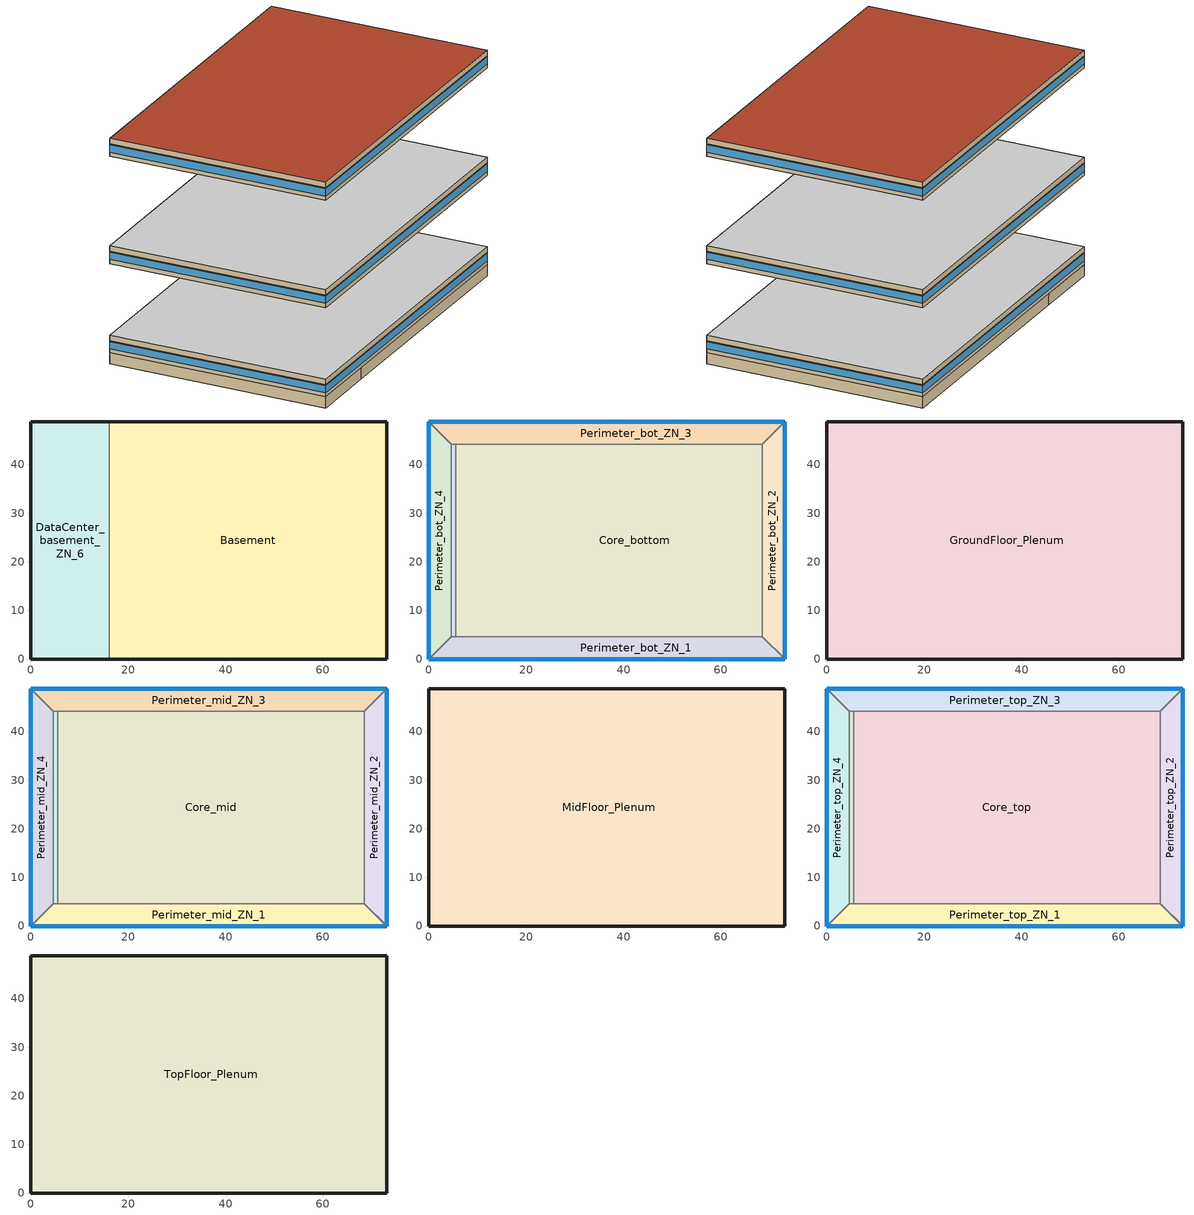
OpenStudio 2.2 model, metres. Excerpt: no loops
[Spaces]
Basement
 floor ground (Basement Floor construction): 73.11,48.74 73.11,0 16.08,0 16.08,48.74 z-2.44
 wall ground (Basement Wall construction): 16.08,0 73.11,0 73.11,48.74 16.08,48.74 z-2.44:0
 wall to DataCenter_basement_ZN_6: 16.08,48.74 16.08,0 z-2.44:0
DataCenter_basement_ZN_6
 floor ground (Basement Floor construction): 16.08,48.74 16.08,0 0,0 0,48.74 z-2.44
 wall ground (Basement Wall construction): 16.08,48.74 0,48.74 0,0 16.08,0 z-2.44:0
Core_bottom
 floor to DataCenter_basement_ZN_6: 16.08,44.16 16.08,4.57 5.49,4.57 5.49,44.16 z0
 floor to Basement: 68.53,44.16 68.53,4.57 16.08,4.57 16.08,44.16 z0
 wall to Perimeter_bot_ZN_1: 5.49,4.57 68.53,4.57 z0:2.74
 wall to DataCenter_bot_ZN_6: 5.49,44.16 5.49,4.57 z0:2.74
 wall to Perimeter_bot_ZN_2: 68.53,4.57 68.53,44.16 z0:2.74
 wall to Perimeter_bot_ZN_3: 68.53,44.16 5.49,44.16 z0:2.74
Perimeter_bot_ZN_3
 floor to Basement: 73.11,48.74 68.53,44.16 16.08,44.16 16.08,48.74 z0
 floor to DataCenter_basement_ZN_6: 16.08,48.74 16.08,44.16 4.57,44.16 0,48.74 z0
 wall outside: 73.11,48.74 0,48.74 z0:2.74
 wall to Perimeter_bot_ZN_4: 0,48.74 4.57,44.16 z0:2.74
 wall to Perimeter_bot_ZN_2: 68.53,44.16 73.11,48.74 z0:2.74
 wall to DataCenter_bot_ZN_6: 4.57,44.16 5.49,44.16 z0:2.74
 window: 73.11,48.74 0,48.74 z0.91:2.5
Perimeter_bot_ZN_1
 floor to DataCenter_basement_ZN_6: 16.08,4.57 16.08,0 0,0 4.57,4.57 z0
 floor to Basement: 68.53,4.57 73.11,0 16.08,0 16.08,4.57 z0
 wall outside: 0,0 73.11,0 z0:2.74
 wall to Perimeter_bot_ZN_4: 4.57,4.57 0,0 z0:2.74
 wall to DataCenter_bot_ZN_6: 5.49,4.57 4.57,4.57 z0:2.74
 wall to Perimeter_bot_ZN_2: 73.11,0 68.53,4.57 z0:2.74
 window: 0,0 73.11,0 z0.91:2.5
Perimeter_bot_ZN_2
 floor to Basement: 73.11,48.74 73.11,0 68.53,4.57 68.53,44.16 z0
 wall outside: 73.11,0 73.11,48.74 z0:2.74
 window: 73.11,0 73.11,48.74 z0.91:2.5
Perimeter_bot_ZN_4
 floor to DataCenter_basement_ZN_6: 0,48.74 4.57,44.16 4.57,4.57 0,0 z0
 wall outside: 0,48.74 0,0 z0:2.74
 wall to DataCenter_bot_ZN_6: 4.57,4.57 4.57,44.16 z0:2.74
 window: 0,48.74 0,0 z0.91:2.5
DataCenter_bot_ZN_6
 floor to DataCenter_basement_ZN_6: 5.49,44.16 5.49,4.57 4.57,4.57 4.57,44.16 z0
GroundFloor_Plenum
 floor to Perimeter_bot_ZN_4: 0,48.74 4.57,44.16 4.57,4.57 0,0 z2.74
 floor to Perimeter_bot_ZN_2: 73.11,48.74 73.11,0 68.53,4.57 68.53,44.16 z2.74
 floor to Perimeter_bot_ZN_1: 68.53,4.57 73.11,0 0,0 4.57,4.57 z2.74
 floor to Perimeter_bot_ZN_3: 73.11,48.74 68.53,44.16 4.57,44.16 0,48.74 z2.74
 floor to Core_bottom: 68.53,44.16 68.53,4.57 5.49,4.57 5.49,44.16 z2.74
 floor to DataCenter_bot_ZN_6: 5.49,44.16 5.49,4.57 4.57,4.57 4.57,44.16 z2.74
 wall outside: 73.11,0 73.11,48.74 0,48.74 0,0 73.11,0 z2.74:3.96
 ceiling adiabatic (Floor Adiabatic construction): 73.11,0 73.11,48.74 0,48.74 0,0 z3.96
Perimeter_mid_ZN_2
 floor adiabatic (Floor Adiabatic construction): 73.11,48.74 73.11,0 68.53,4.57 68.53,44.16 z19.82
 wall outside: 73.11,0 73.11,48.74 z19.82:22.56
 wall to Perimeter_mid_ZN_3: 73.11,48.74 68.53,44.16 z19.82:22.56
 wall to Perimeter_mid_ZN_1: 68.53,4.57 73.11,0 z19.82:22.56
 wall to Core_mid: 68.53,44.16 68.53,4.57 z19.82:22.56
 window: 73.11,0 73.11,48.74 z20.73:22.32
Perimeter_mid_ZN_1
 floor adiabatic (Floor Adiabatic construction): 68.53,4.57 73.11,0 0,0 4.57,4.57 z19.82
 wall outside: 0,0 73.11,0 z19.82:22.56
 wall to Perimeter_mid_ZN_4: 4.57,4.57 0,0 z19.82:22.56
 wall to DataCenter_mid_ZN_6: 5.49,4.57 4.57,4.57 z19.82:22.56
 wall to Core_mid: 68.53,4.57 5.49,4.57 z19.82:22.56
 window: 0,0 73.11,0 z20.73:22.32
DataCenter_mid_ZN_6
 floor adiabatic (Floor Adiabatic construction): 5.49,44.16 5.49,4.57 4.57,4.57 4.57,44.16 z19.82
 wall to Perimeter_mid_ZN_4: 4.57,44.16 4.57,4.57 z19.82:22.56
 wall to Core_mid: 5.49,4.57 5.49,44.16 z19.82:22.56
 wall to Perimeter_mid_ZN_3: 5.49,44.16 4.57,44.16 z19.82:22.56
Core_mid
 floor adiabatic (Floor Adiabatic construction): 68.53,44.16 68.53,4.57 5.49,4.57 5.49,44.16 z19.82
 wall to Perimeter_mid_ZN_3: 68.53,44.16 5.49,44.16 z19.82:22.56
Perimeter_mid_ZN_3
 floor adiabatic (Floor Adiabatic construction): 73.11,48.74 68.53,44.16 4.57,44.16 0,48.74 z19.82
 wall outside: 73.11,48.74 0,48.74 z19.82:22.56
 wall to Perimeter_mid_ZN_4: 0,48.74 4.57,44.16 z19.82:22.56
 window: 73.11,48.74 0,48.74 z20.73:22.32
Perimeter_mid_ZN_4
 floor adiabatic (Floor Adiabatic construction): 0,48.74 4.57,44.16 4.57,4.57 0,0 z19.82
 wall outside: 0,48.74 0,0 z19.82:22.56
 window: 0,48.74 0,0 z20.73:22.32
MidFloor_Plenum
 floor to Perimeter_mid_ZN_1: 68.53,4.57 73.11,0 0,0 4.57,4.57 z22.56
 floor to DataCenter_mid_ZN_6: 5.49,44.16 5.49,4.57 4.57,4.57 4.57,44.16 z22.56
 floor to Perimeter_mid_ZN_2: 73.11,48.74 73.11,0 68.53,4.57 68.53,44.16 z22.56
 floor to Perimeter_mid_ZN_4: 0,48.74 4.57,44.16 4.57,4.57 0,0 z22.56
 floor to Core_mid: 68.53,44.16 68.53,4.57 5.49,4.57 5.49,44.16 z22.56
 floor to Perimeter_mid_ZN_3: 73.11,48.74 68.53,44.16 4.57,44.16 0,48.74 z22.56
 wall outside: 73.11,48.74 0,48.74 0,0 73.11,0 73.11,48.74 z22.56:23.78
 ceiling adiabatic (Floor Adiabatic construction): 73.11,0 73.11,48.74 0,48.74 0,0 z23.78
DataCenter_top_ZN_6
 floor adiabatic (Floor Adiabatic construction): 5.49,44.16 5.49,4.57 4.57,4.57 4.57,44.16 z43.6
 wall to Perimeter_top_ZN_4: 4.57,44.16 4.57,4.57 z43.6:46.34
 wall to Core_top: 5.49,4.57 5.49,44.16 z43.6:46.34
 wall to Perimeter_top_ZN_3: 5.49,44.16 4.57,44.16 z43.6:46.34
 wall to Perimeter_top_ZN_1: 4.57,4.57 5.49,4.57 z43.6:46.34
Perimeter_top_ZN_3
 floor adiabatic (Floor Adiabatic construction): 73.11,48.74 68.53,44.16 4.57,44.16 0,48.74 z43.6
 wall outside: 73.11,48.74 0,48.74 z43.6:46.34
 wall to Core_top: 5.49,44.16 68.53,44.16 z43.6:46.34
 wall to Perimeter_top_ZN_2: 68.53,44.16 73.11,48.74 z43.6:46.34
 wall to Perimeter_top_ZN_4: 0,48.74 4.57,44.16 z43.6:46.34
 window: 73.11,48.74 0,48.74 z44.51:46.1
Core_top
 floor adiabatic (Floor Adiabatic construction): 68.53,44.16 68.53,4.57 5.49,4.57 5.49,44.16 z43.6
 wall to Perimeter_top_ZN_1: 5.49,4.57 68.53,4.57 z43.6:46.34
 wall to Perimeter_top_ZN_2: 68.53,4.57 68.53,44.16 z43.6:46.34
Perimeter_top_ZN_2
 floor adiabatic (Floor Adiabatic construction): 73.11,48.74 73.11,0 68.53,4.57 68.53,44.16 z43.6
 wall outside: 73.11,0 73.11,48.74 z43.6:46.34
 wall to Perimeter_top_ZN_1: 68.53,4.57 73.11,0 z43.6:46.34
 window: 73.11,0 73.11,48.74 z44.51:46.1
Perimeter_top_ZN_1
 floor adiabatic (Floor Adiabatic construction): 68.53,4.57 73.11,0 0,0 4.57,4.57 z43.6
 wall outside: 0,0 73.11,0 z43.6:46.34
 wall to Perimeter_top_ZN_4: 4.57,4.57 0,0 z43.6:46.34
 window: 0,0 73.11,0 z44.51:46.1
Perimeter_top_ZN_4
 floor adiabatic (Floor Adiabatic construction): 0,48.74 4.57,44.16 4.57,4.57 0,0 z43.6
 wall outside: 0,48.74 0,0 z43.6:46.34
 window: 0,48.74 0,0 z44.51:46.1
TopFloor_Plenum
 floor to Perimeter_top_ZN_3: 73.11,48.74 68.53,44.16 4.57,44.16 0,48.74 z46.34
 floor to Perimeter_top_ZN_2: 73.11,48.74 73.11,0 68.53,4.57 68.53,44.16 z46.34
 floor to Perimeter_top_ZN_1: 68.53,4.57 73.11,0 0,0 4.57,4.57 z46.34
 floor to Perimeter_top_ZN_4: 0,48.74 4.57,44.16 4.57,4.57 0,0 z46.34
 floor to DataCenter_top_ZN_6: 5.49,44.16 5.49,4.57 4.57,4.57 4.57,44.16 z46.34
 floor to Core_top: 68.53,44.16 68.53,4.57 5.49,4.57 5.49,44.16 z46.34
 wall outside: 0,0 73.11,0 73.11,48.74 0,48.74 0,0 z46.34:47.56
 roof outside: 73.11,0 73.11,48.74 0,48.74 0,0 z47.56
[Building]
-LargeOffice-ASHRAE 169-2006-1A created: 2017-11-09 21:39:30 +0000: North Axis {deg}=0; Default Construction Set=90.1-2013 - LrgOffice - ASHRAE 169-2006-1A; Standards Number of Stories=13; Standards Number of Above Ground Stories=1; Standards Building Type=LargeOffice
[Site]
Miami Intl Ap_FL_USA: Latitude {deg}=25.82; Longitude {deg}=-80.3; Time Zone {hr}=-5; Elevation {m}=11; Terrain=City
[Site:WaterMainsTemperature]
Calculation Method=Correlation; Annual Average Outdoor Air Temperature {C}=24.4917; Maximum Difference In Monthly Average Outdoor Air Temperatures {deltaC}=8.7
[SizingPeriod:DesignDay] Barometric Pressure {Pa}=101193; Sky Clearness=0; Rain Indicator=0; Snow Indicator=0; Day of Month=21; Daylight Saving Time Indicator=0; Humidity Indicating Type=Wetbulb; Dry-Bulb Temperature Range Modifier Type=DefaultMultipliers
Name | Maximum Dry-Bulb Temperature {C} | Daily Dry-Bulb Temperature Range {deltaC} | Humidity Indicating Conditions at Maximum Dry-Bulb | Wind Speed {m/s} | Wind Direction {deg} | Month | Day Type | Solar Model Indicator | ASHRAE Taub | ASHRAE Taud
Miami Intl Ap Ann Clg .4% Condns DB=>MWB | 33.2 | 6.7 | 25.3 | 4.5 | 140 | 7 | SummerDesignDay | ASHRAETau | 0.528 | 1.905
Miami Intl Ap Ann Htg 99.6% Condns DB | 8.7 | 0 | 8.7 | 3.8 | 340 | 1 | WinterDesignDay | ASHRAEClearSky
[Site:GroundTemperature:BuildingSurface]
19.527, 19.502, 19.536, 19.598, 20.002, 21.64, 22.225, 22.375, 21.449, 20.121, 19.802, 19.633
[ClimateZones]
Climate Zone Value 1=1A
[Material:NoMass] Thermal Absorptance=0.9; Solar Absorptance=0.7
Name | Roughness | Thermal Resistance {m2-K/W} | Visible Absorptance
CP02 CARPET PAD | VeryRough | 0.21648 | 0.8
Nonres_Floor_Insulation | MediumSmooth | 2.88292 | 0.7
Typical Insulation R-0.54 | Smooth | 0.0945033 | 0.7
Typical Carpet Pad | Smooth | 0.21648 | 0.8
Typical Insulation R-19.72 | Smooth | 3.4722 | 0.7
Typical Insulation R-0.58 | Smooth | 0.101875 | 0.7
Typical Insulation | Smooth | 0.0282222 | 0.7
[Material]
Name | Roughness | Thickness {m} | Conductivity {W/m-K} | Density {kg/m3} | Specific Heat {J/kg-K} | Thermal Absorptance | Solar Absorptance | Visible Absorptance
100mm Normalweight concrete floor | MediumSmooth | 0.1016 | 2.31 | 2322 | 832
G01 13mm gypsum board | Smooth | 0.0127 | 0.16 | 800 | 1090 | 0.9 | 0.7 | 0.5
M10 200mm concrete block basement wall | MediumRough | 0.2032 | 1.326 | 1842 | 912
4 in. Normalweight Concrete Floor | MediumRough | 0.1016 | 2.31 | 2322 | 832 | 0.9 | 0.7 | 0.7
1IN Stucco | Smooth | 0.0253 | 0.6918 | 1858 | 837 | 0.9 | 0.7 | 0.92
8IN CONCRETE HW RefBldg | Rough | 0.2032 | 1.311 | 2240 | 836.8 | 0.9 | 0.7 | 0.7
1/2IN Gypsum | Smooth | 0.0127 | 0.16 | 784.9 | 830 | 0.9 | 0.4 | 0.4
Roof Membrane - Highly Reflective | VeryRough | 0.0095 | 0.16 | 1121.29 | 1460 | 0.75 | 0.45 | 0.7
Metal Roof Surface; F08 Metal surface | Smooth | 0.0008 | 45.28 | 7824 | 500 | 0.9 | 0.7 | 0.7
8 in. Normalweight Concrete Floor | MediumRough | 0.2032 | 2.31 | 2322 | 832 | 0.9 | 0.7 | 0.7
8 in. Concrete Block Basement Wall | MediumRough | 0.2032 | 1.326 | 1842 | 912 | 0.9 | 0.7 | 0.7
G05 25mm wood | MediumSmooth | 0.0254 | 0.15 | 608 | 1630 | 0.9 | 0.5 | 0.5
Std Wood 6inch | MediumSmooth | 0.15 | 0.12 | 540 | 1210 | 0.9 | 0.7 | 0.7
[Construction]
Floor Adiabatic construction: CP02 CARPET PAD, 100mm Normalweight concrete floor, Nonres_Floor_Insulation
Basement Wall construction: M10 200mm concrete block basement wall
Basement Floor construction: M10 200mm concrete block basement wall, CP02 CARPET PAD
Typical Insulated Exterior Mass Floor R-3.11: Typical Insulation R-0.54, 4 in. Normalweight Concrete Floor, Typical Carpet Pad
Typical Insulated Exterior Mass Wall: 1IN Stucco, 8IN CONCRETE HW RefBldg, Typical Insulation R-19.72, 1/2IN Gypsum
Typical IEAD Roof - Highly Reflective R-20.83: Roof Membrane - Highly Reflective, Typical Insulation R-19.72, Metal Roof Surface
Typical Interior Floor: 100mm Normalweight concrete floor, CP02 CARPET PAD
Typical Interior Wall: G01 13mm gypsum board, G01 13mm gypsum board
Typical Interior Ceiling: CP02 CARPET PAD, 100mm Normalweight concrete floor
Typical Insulated Carpeted 8in Slab Floor: 8 in. Normalweight Concrete Floor, Typical Carpet Pad
Typical Insulated Basement Mass Wall: 8 in. Concrete Block Basement Wall
U 0.60 SHGC 0.25 Dbl 2.5mm air: Glass_2175_LayerAvg, Gap_1_W_0_0025, Glass_2022F_LayerAvg
Typical Insulated Metal Door R-1.43: F08 Metal surface, Typical Insulation R-0.58
Typical Overhead Door: Typical Insulation
U 0.75 SHGC 0.35 Simple Glazing Skylight: U 0.75 SHGC 0.35 Simple Glazing
Typical Interior Window: Clear 3mm
Typical Interior Door; Typical Interior Partition: G05 25mm wood
InteriorFurnishings: Std Wood 6inch
[DefaultConstructionSet]
90.1-2013 - LrgOffice - ASHRAE 169-2006-1A: Default Exterior Surface Constructions=Default Surface Constructions 1; Default Interior Surface Constructions=Default Surface Constructions 2; Default Ground Contact Surface Constructions=Default Surface Constructions 3; Default Exterior SubSurface Constructions=Default Sub Surface Constructions 1; Default Interior SubSurface Constructions=Default Sub Surface Constructions 2; Interior Partition Construction=Typical Interior Partition
[DefaultSurfaceConstructions]
Name | Floor Construction | Wall Construction | Roof Ceiling Construction
Default Surface Constructions 1 | Typical Insulated Exterior Mass Floor R-3.11 | Typical Insulated Exterior Mass Wall | Typical IEAD Roof - Highly Reflective R-20.83
Default Surface Constructions 2 | Typical Interior Floor | Typical Interior Wall | Typical Interior Ceiling
Default Surface Constructions 3 | Typical Insulated Carpeted 8in Slab Floor | Typical Insulated Basement Mass Wall
[DefaultSubSurfaceConstructions]
Name | Fixed Window Construction | Operable Window Construction | Door Construction | Overhead Door Construction | Skylight Construction | Tubular Daylight Dome Construction | Tubular Daylight Diffuser Construction
Default Sub Surface Constructions 1 | U 0.60 SHGC 0.25 Dbl 2.5mm air | U 0.60 SHGC 0.25 Dbl 2.5mm air | Typical Insulated Metal Door R-1.43 | Typical Overhead Door | U 0.75 SHGC 0.35 Simple Glazing Skylight | Typical Interior Window | Typical Interior Window
Default Sub Surface Constructions 2 | Typical Interior Window | Typical Interior Window | Typical Interior Door
[WindowMaterial:Glazing] Optical Data Type=SpectralAverage; Infrared Transmittance at Normal Incidence=0; Back Side Infrared Hemispherical Emissivity=0.84; Dirt Correction Factor for Solar and Visible Transmittance=1; Solar Diffusing=No
Name | Thickness {m} | Solar Transmittance at Normal Incidence | Front Side Solar Reflectance at Normal Incidence | Back Side Solar Reflectance at Normal Incidence | Visible Transmittance at Normal Incidence | Front Side Visible Reflectance at Normal Incidence | Back Side Visible Reflectance at Normal Incidence | Front Side Infrared Hemispherical Emissivity | Conductivity {W/m-K}
Glass_2175_LayerAvg | 0.0086 | 0.167758 | 0.217606 | 0.437978 | 0.416044 | 0.078729 | 0.10654 | 0.84 | 1
Glass_2022F_LayerAvg | 0.0039 | 0.355897 | 0.394095 | 0.265645 | 0.677694 | 0.042734 | 0.05547 | 0.046 | 1
Clear 3mm | 0.003 | 0.837 | 0.075 | 0.075 | 0.898 | 0.081 | 0.081 | 0.84 | 0.9
[WindowMaterial:Gas]
Gap_1_W_0_0025: Gas Type=Air; Thickness {m}=0.0025
[WindowMaterial:SimpleGlazingSystem]
U 0.75 SHGC 0.35 Simple Glazing: U-Factor {W/m2-K}=4.2587; Solar Heat Gain Coefficient=0.35; Visible Transmittance=0.23
[Space]
Name | Space Type | Building Story | Thermal Zone | Part of Total Floor Area
Core_mid | Office WholeBuilding - Lg Office | Building Story 2 | Core_mid ZN | Yes
DataCenter_top_ZN_6 | Office OfficeLarge Data Center | Building Story 3 | DataCenter_top_ZN_6 ZN
Perimeter_mid_ZN_2 | Office WholeBuilding - Lg Office | Building Story 2 | Perimeter_mid_ZN_2 ZN | Yes
Perimeter_mid_ZN_1 | Office WholeBuilding - Lg Office | Building Story 2 | Perimeter_mid_ZN_1 ZN | Yes
MidFloor_Plenum |  | Building Story 2 | MidFloor_Plenum ZN | No
DataCenter_mid_ZN_6 | Office OfficeLarge Data Center | Building Story 2 | DataCenter_mid_ZN_6 ZN
Core_bottom | Office WholeBuilding - Lg Office | Building Story 1 | Core_bottom ZN | Yes
Perimeter_top_ZN_3 | Office WholeBuilding - Lg Office | Building Story 3 | Perimeter_top_ZN_3 ZN | Yes
Core_top | Office WholeBuilding - Lg Office | Building Story 3 | Core_top ZN | Yes
Perimeter_bot_ZN_3 | Office WholeBuilding - Lg Office | Building Story 1 | Perimeter_bot_ZN_3 ZN | Yes
Basement | Office WholeBuilding - Lg Office | Basement Story 0 | Basement ZN | Yes
Perimeter_bot_ZN_1 | Office WholeBuilding - Lg Office | Building Story 1 | Perimeter_bot_ZN_1 ZN | Yes
Perimeter_mid_ZN_3 | Office WholeBuilding - Lg Office | Building Story 2 | Perimeter_mid_ZN_3 ZN | Yes
Perimeter_top_ZN_2 | Office WholeBuilding - Lg Office | Building Story 3 | Perimeter_top_ZN_2 ZN | Yes
Perimeter_top_ZN_1 | Office WholeBuilding - Lg Office | Building Story 3 | Perimeter_top_ZN_1 ZN | Yes
Perimeter_mid_ZN_4 | Office WholeBuilding - Lg Office | Building Story 2 | Perimeter_mid_ZN_4 ZN | Yes
TopFloor_Plenum |  | Building Story 3 | TopFloor_Plenum ZN | No
GroundFloor_Plenum |  | Building Story 1 | GroundFloor_Plenum ZN | No
Perimeter_top_ZN_4 | Office WholeBuilding - Lg Office | Building Story 3 | Perimeter_top_ZN_4 ZN | Yes
DataCenter_basement_ZN_6 | Office OfficeLarge Main Data Center | Basement Story 0 | DataCenter_basement_ZN_6 ZN
Perimeter_bot_ZN_2 | Office WholeBuilding - Lg Office | Building Story 1 | Perimeter_bot_ZN_2 ZN | Yes
Perimeter_bot_ZN_4 | Office WholeBuilding - Lg Office | Building Story 1 | Perimeter_bot_ZN_4 ZN | Yes
DataCenter_bot_ZN_6 | Office OfficeLarge Data Center | Building Story 1 | DataCenter_bot_ZN_6 ZN
[BuildingStory]
Name | Nominal Z Coordinate {m}
Basement Story 0 | -2.439
Building Story 1 | 0
Building Story 2 | 19.816
Building Story 3 | 43.5952
[SpaceType] Standards Building Type=Office
Name | Default Schedule Set | Design Specification Outdoor Air Object | Standards Space Type
Office WholeBuilding - Lg Office | Office WholeBuilding - Lg Office Schedule Set | Office WholeBuilding - Lg Office Ventilation | WholeBuilding - Lg Office
Office OfficeLarge Data Center | Office OfficeLarge Data Center Schedule Set | Office OfficeLarge Data Center Ventilation | OfficeLarge Data Center
Office OfficeLarge Main Data Center | Office OfficeLarge Main Data Center Schedule Set | Office OfficeLarge Main Data Center Ventilation | OfficeLarge Main Data Center
[Lights:Definition] Design Level Calculation Method=Watts/Area; Watts per Space Floor Area {W/m2}=8.82641; Fraction Radiant=0.7; Fraction Visible=0.2
Office OfficeLarge Data Center Lights Definition; Office OfficeLarge Main Data Center Lights Definition; Office WholeBuilding - Lg Office Lights Definition
[Lights]
Name | Lights Definition | Space or SpaceType
Office OfficeLarge Data Center Lights | Office OfficeLarge Data Center Lights Definition | Office OfficeLarge Data Center
Office OfficeLarge Main Data Center Lights | Office OfficeLarge Main Data Center Lights Definition | Office OfficeLarge Main Data Center
Office WholeBuilding - Lg Office Lights | Office WholeBuilding - Lg Office Lights Definition | Office WholeBuilding - Lg Office
[ElectricEquipment:Definition] Design Level Calculation Method=Watts/Area; Fraction Radiant=0.5
Name | Watts per Space Floor Area {W/m2}
Office OfficeLarge Data Center Elec Equip Definition | 215.278
Office OfficeLarge Main Data Center Elec Equip Definition | 484.376
Office WholeBuilding - Lg Office Elec Equip Definition | 8.07007
[ElectricEquipment]
Name | Electric Equipment Definition | Space or SpaceType
Office OfficeLarge Data Center Elec Equip | Office OfficeLarge Data Center Elec Equip Definition | Office OfficeLarge Data Center
Office OfficeLarge Main Data Center Elec Equip | Office OfficeLarge Main Data Center Elec Equip Definition | Office OfficeLarge Main Data Center
Office WholeBuilding - Lg Office Elec Equip | Office WholeBuilding - Lg Office Elec Equip Definition | Office WholeBuilding - Lg Office
[DesignSpecification:OutdoorAir] Outdoor Air Flow per Person {m3/s-person}=0; Outdoor Air Flow Rate {m3/s}=0; Outdoor Air Flow Air Changes per Hour {1/hr}=0
Name | Outdoor Air Flow per Floor Area {m3/s-m2} | Outdoor Air Method
Office OfficeLarge Data Center Ventilation; Office OfficeLarge Main Data Center Ventilation | 0
Office WholeBuilding - Lg Office Ventilation | 0.0004318 | Sum
[DefaultScheduleSet] Lighting Schedule=OfficeLarge BLDG_LIGHT_SCH_2013
Name | Electric Equipment Schedule | Number of People Schedule | People Activity Level Schedule | Infiltration Schedule
Office OfficeLarge Data Center Schedule Set; Office OfficeLarge Main Data Center Schedule Set | OfficeLarge ALWAYS_ON
Office WholeBuilding - Lg Office Schedule Set | OfficeLarge BLDG_EQUIP_SCH | OfficeLarge BLDG_OCC_SCH | OfficeLarge ACTIVITY_SCH | OfficeLarge INFIL_SCH_PNNL
[ThermostatSetpoint:DualSetpoint]
Name | Heating Setpoint Temperature Schedule | Cooling Setpoint Temperature Schedule
Office WholeBuilding - Lg Office Thermostat 1; Office WholeBuilding - Lg Office Thermostat 2; Office WholeBuilding - Lg Office Thermostat 3; Office WholeBuilding - Lg Office Thermostat 4; Office WholeBuilding - Lg Office Thermostat 5; Office WholeBuilding - Lg Office Thermostat 6; Office WholeBuilding - Lg Office Thermostat 7; Office WholeBuilding - Lg Office Thermostat 8; Office WholeBuilding - Lg Office Thermostat 9; Office WholeBuilding - Lg Office Thermostat 10; Office WholeBuilding - Lg Office Thermostat 11; Office WholeBuilding - Lg Office Thermostat 12; Office WholeBuilding - Lg Office Thermostat 13; Office WholeBuilding - Lg Office Thermostat 14; Office WholeBuilding - Lg Office Thermostat 15; Office WholeBuilding - Lg Office Thermostat 16 | OfficeLarge HTGSETP_SCH_YES_OPTIMUM | OfficeLarge CLGSETP_SCH_NO_SETBACK
Office OfficeLarge Main Data Center Thermostat 1; Office OfficeLarge Data Center Thermostat 1; Office OfficeLarge Data Center Thermostat 2; Office OfficeLarge Data Center Thermostat 3 | OfficeLarge HTGSETP_DC_SCH | OfficeLarge CLGSETP_DC_SCH
[People:Definition]
Office WholeBuilding - Lg Office People Definition: Number of People Calculation Method=People/Area; People per Space Floor Area {person/m2}=0.0538196; Fraction Radiant=0.3
[People]
Office WholeBuilding - Lg Office People: People Definition=Office WholeBuilding - Lg Office People Definition; Space or SpaceType=Office WholeBuilding - Lg Office; Work Efficiency Schedule=Work Efficiency Schedule; Clothing Insulation Schedule=Clothing Schedule; Air Velocity Schedule=Air Velocity Schedule
[SpaceInfiltration:DesignFlowRate] Design Flow Rate Calculation Method=Flow/ExteriorArea; Constant Term Coefficient=0; Temperature Term Coefficient=0; Velocity Term Coefficient=0.224; Velocity Squared Term Coefficient=0
Name | Space or SpaceType | Schedule | Flow per Exterior Surface Area {m3/s-m2}
GroundFloor_Plenum Infiltration | GroundFloor_Plenum | Always On Discrete | 0.000569573
MidFloor_Plenum Infiltration | MidFloor_Plenum | Always On Discrete | 0.000569573
Perimeter_bot_ZN_1 Infiltration | Perimeter_bot_ZN_1 | OfficeLarge INFIL_SCH_PNNL | 0.000569573
Perimeter_bot_ZN_2 Infiltration | Perimeter_bot_ZN_2 | OfficeLarge INFIL_SCH_PNNL | 0.000569573
Perimeter_bot_ZN_3 Infiltration | Perimeter_bot_ZN_3 | OfficeLarge INFIL_SCH_PNNL | 0.000569573
Perimeter_bot_ZN_4 Infiltration | Perimeter_bot_ZN_4 | OfficeLarge INFIL_SCH_PNNL | 0.000569573
Perimeter_mid_ZN_1 Infiltration | Perimeter_mid_ZN_1 | OfficeLarge INFIL_SCH_PNNL | 0.000569573
Perimeter_mid_ZN_2 Infiltration | Perimeter_mid_ZN_2 | OfficeLarge INFIL_SCH_PNNL | 0.000569573
Perimeter_mid_ZN_3 Infiltration | Perimeter_mid_ZN_3 | OfficeLarge INFIL_SCH_PNNL | 0.000569573
Perimeter_mid_ZN_4 Infiltration | Perimeter_mid_ZN_4 | OfficeLarge INFIL_SCH_PNNL | 0.000569573
Perimeter_top_ZN_1 Infiltration | Perimeter_top_ZN_1 | OfficeLarge INFIL_SCH_PNNL | 0.000569573
Perimeter_top_ZN_2 Infiltration | Perimeter_top_ZN_2 | OfficeLarge INFIL_SCH_PNNL | 0.000569573
Perimeter_top_ZN_3 Infiltration | Perimeter_top_ZN_3 | OfficeLarge INFIL_SCH_PNNL | 0.000569573
Perimeter_top_ZN_4 Infiltration | Perimeter_top_ZN_4 | OfficeLarge INFIL_SCH_PNNL | 0.000569573
TopFloor_Plenum Infiltration | TopFloor_Plenum | Always On Discrete | 4.38381e-05
[InternalMass:Definition]
Internal Mass Definition 1: Construction=InteriorFurnishings; Design Level Calculation Method=SurfaceArea/Area; Surface Area per Space Floor Area=2
[InternalMass] Internal Mass Definition=Internal Mass Definition 1
Name | Space or SpaceType
Perimeter_bot_ZN_1 Mass | Perimeter_bot_ZN_1
Perimeter_bot_ZN_2 Mass | Perimeter_bot_ZN_2
Perimeter_bot_ZN_3 Mass | Perimeter_bot_ZN_3
Perimeter_bot_ZN_4 Mass | Perimeter_bot_ZN_4
Core_bottom Mass | Core_bottom
Perimeter_mid_ZN_1 Mass | Perimeter_mid_ZN_1
Perimeter_mid_ZN_2 Mass | Perimeter_mid_ZN_2
Perimeter_mid_ZN_3 Mass | Perimeter_mid_ZN_3
Perimeter_mid_ZN_4 Mass | Perimeter_mid_ZN_4
Core_mid Mass | Core_mid
Perimeter_top_ZN_1 Mass | Perimeter_top_ZN_1
Perimeter_top_ZN_2 Mass | Perimeter_top_ZN_2
Perimeter_top_ZN_3 Mass | Perimeter_top_ZN_3
Perimeter_top_ZN_4 Mass | Perimeter_top_ZN_4
Core_top Mass | Core_top
Basement Mass | Basement
DataCenter_basement_ZN_6 Mass | DataCenter_basement_ZN_6
DataCenter_bot_ZN_6 Mass | DataCenter_bot_ZN_6
DataCenter_mid_ZN_6 Mass | DataCenter_mid_ZN_6
DataCenter_top_ZN_6 Mass | DataCenter_top_ZN_6
[ThermalZone] Use Ideal Air Loads=No
Name | Thermostat | Multiplier | Humidistat | Primary Daylighting Control | Fraction of Zone Controlled by Primary Daylighting Control | Secondary Daylighting Control | Fraction of Zone Controlled by Secondary Daylighting Control
Basement ZN | Office WholeBuilding - Lg Office Thermostat 1
Core_bottom ZN | Office WholeBuilding - Lg Office Thermostat 2
Core_mid ZN | Office WholeBuilding - Lg Office Thermostat 3 | 10
Core_top ZN | Office WholeBuilding - Lg Office Thermostat 4
DataCenter_basement_ZN_6 ZN | Office OfficeLarge Main Data Center Thermostat 1 |  | Zone Control Humidistat 1
DataCenter_bot_ZN_6 ZN | Office OfficeLarge Data Center Thermostat 1
DataCenter_mid_ZN_6 ZN | Office OfficeLarge Data Center Thermostat 2 | 10
DataCenter_top_ZN_6 ZN | Office OfficeLarge Data Center Thermostat 3
GroundFloor_Plenum ZN; TopFloor_Plenum ZN
MidFloor_Plenum ZN |  | 10
Perimeter_bot_ZN_1 ZN | Office WholeBuilding - Lg Office Thermostat 5 |  |  | Perimeter_bot_ZN_1 Daylt Sensor 1 | 0.382976 | Perimeter_bot_ZN_1 Daylt Sensor 2 | 0.139776
Perimeter_bot_ZN_2 ZN | Office WholeBuilding - Lg Office Thermostat 6 |  |  | Perimeter_bot_ZN_2 Daylt Sensor 1 | 0.389181 | Perimeter_bot_ZN_2 Daylt Sensor 2 | 0.136856
Perimeter_bot_ZN_3 ZN | Office WholeBuilding - Lg Office Thermostat 7 |  |  | Perimeter_bot_ZN_3 Daylt Sensor 1 | 0.382984 | Perimeter_bot_ZN_3 Daylt Sensor 2 | 0.139772
Perimeter_bot_ZN_4 ZN | Office WholeBuilding - Lg Office Thermostat 8 |  |  | Perimeter_bot_ZN_4 Daylt Sensor 1 | 0.389181 | Perimeter_bot_ZN_4 Daylt Sensor 2 | 0.136856
Perimeter_mid_ZN_1 ZN | Office WholeBuilding - Lg Office Thermostat 9 | 10 |  | Perimeter_mid_ZN_1 Daylt Sensor 1 | 0.382976 | Perimeter_mid_ZN_1 Daylt Sensor 2 | 0.139776
Perimeter_mid_ZN_2 ZN | Office WholeBuilding - Lg Office Thermostat 10 | 10 |  | Perimeter_mid_ZN_2 Daylt Sensor 1 | 0.389181 | Perimeter_mid_ZN_2 Daylt Sensor 2 | 0.136856
Perimeter_mid_ZN_3 ZN | Office WholeBuilding - Lg Office Thermostat 11 | 10 |  | Perimeter_mid_ZN_3 Daylt Sensor 1 | 0.382984 | Perimeter_mid_ZN_3 Daylt Sensor 2 | 0.139772
Perimeter_mid_ZN_4 ZN | Office WholeBuilding - Lg Office Thermostat 12 | 10 |  | Perimeter_mid_ZN_4 Daylt Sensor 1 | 0.389181 | Perimeter_mid_ZN_4 Daylt Sensor 2 | 0.136856
Perimeter_top_ZN_1 ZN | Office WholeBuilding - Lg Office Thermostat 13 |  |  | Perimeter_top_ZN_1 Daylt Sensor 1 | 0.382976 | Perimeter_top_ZN_1 Daylt Sensor 2 | 0.139776
Perimeter_top_ZN_2 ZN | Office WholeBuilding - Lg Office Thermostat 14 |  |  | Perimeter_top_ZN_2 Daylt Sensor 1 | 0.389181 | Perimeter_top_ZN_2 Daylt Sensor 2 | 0.136856
Perimeter_top_ZN_3 ZN | Office WholeBuilding - Lg Office Thermostat 15 |  |  | Perimeter_top_ZN_3 Daylt Sensor 1 | 0.382984 | Perimeter_top_ZN_3 Daylt Sensor 2 | 0.139772
Perimeter_top_ZN_4 ZN | Office WholeBuilding - Lg Office Thermostat 16 |  |  | Perimeter_top_ZN_4 Daylt Sensor 1 | 0.389181 | Perimeter_top_ZN_4 Daylt Sensor 2 | 0.136856
[Sizing:Zone] Zone Cooling Design Supply Air Temperature Input Method=SupplyAirTemperature; Zone Cooling Design Supply Air Temperature {C}=14; Zone Cooling Design Supply Air Temperature Difference {deltaC}=11.11; Zone Heating Design Supply Air Temperature Input Method=SupplyAirTemperature; Zone Heating Design Supply Air Temperature {C}=40; Zone Heating Design Supply Air Temperature Difference {deltaC}=11.11; Zone Cooling Design Supply Air Humidity Ratio {kg-H2O/kg-air}=0.0085; Zone Heating Design Supply Air Humidity Ratio {kg-H2O/kg-air}=0.008; Cooling Design Air Flow Method=DesignDay; Heating Design Air Flow Method=DesignDay; Account for Dedicated Outdoor Air System=No; Dedicated Outdoor Air System Control Strategy=NeutralSupplyAir; Dedicated Outdoor Air Low Setpoint Temperature for Design {C}=autosize; Dedicated Outdoor Air High Setpoint Temperature for Design {C}=autosize
GroundFloor_Plenum ZN; MidFloor_Plenum ZN; TopFloor_Plenum ZN
[AirLoopHVAC:ReturnPlenum]
Name | ThermalZone
Air Loop HVAC Return Plenum 1 | GroundFloor_Plenum ZN
Air Loop HVAC Return Plenum 2 | MidFloor_Plenum ZN
Air Loop HVAC Return Plenum 3 | TopFloor_Plenum ZN
[ZoneControl:Humidistat]
Zone Control Humidistat 1: Humidifying Relative Humidity Setpoint Schedule=OfficeLarge DC_MinRelHumSetSch
[Exterior:Lights:Definition]
Name | Design Level {W}
Occ Sensing Exterior Lights Def | 43305.1
NonDimming Exterior Lights Def | 12979.2
Fuel equipment 1 Def | 244444
Fuel equipment 2 Def | 752
[Exterior:Lights]
Name | Exterior Lights Definition | Schedule | Control Option
Occ Sensing Exterior Lights Def | Occ Sensing Exterior Lights Def | OfficeLarge Exterior_lighting_schedule_b | AstronomicalClock
NonDimming Exterior Lights Def | NonDimming Exterior Lights Def | OfficeLarge Exterior_lighting_schedule_a | AstronomicalClock
Fuel equipment 1 | Fuel equipment 1 Def | Large Office BLDG ELEVATORS | ScheduleNameOnly
Fuel equipment 2 | Fuel equipment 2 Def | OfficeLarge ELEV_LIGHT_FAN_SCH_ADD_DF | ScheduleNameOnly
[HeatExchanger:AirToAir:SensibleAndLatent]
VAV_mid WITH REHEAT ERV: Availability Schedule=Always On Discrete; Nominal Supply Air Flow Rate {m3/s}=autosize; Sensible Effectiveness at 100% Heating Air Flow=0.5; Latent Effectiveness at 100% Heating Air Flow=0.5; Sensible Effectiveness at 75% Heating Air Flow=0.5; Latent Effectiveness at 75% Heating Air Flow=0.5; Sensible Effectiveness at 100% Cooling Air Flow=0.5; Latent Effectiveness at 100% Cooling Air Flow=0.5; Sensible Effectiveness at 75% Cooling Air Flow=0.5; Latent Effectiveness at 75% Cooling Air Flow=0.5; Nominal Electric Power {W}=109319; Supply Air Outlet Temperature Control=Yes; Heat Exchanger Type=Rotary; Frost Control Type=ExhaustOnly; Threshold Temperature {C}=-23.3; Initial Defrost Time Fraction=0.167; Rate of Defrost Time Fraction Increase {1/K}=1.44; Economizer Lockout=Yes
[SetpointManager:OutdoorAirPretreat]
Setpoint Manager Outdoor Air Pretreat 1: Minimum Setpoint Temperature {C}=-99; Maximum Setpoint Temperature {C}=99; Minimum Setpoint Humidity Ratio {kgWater/kgDryAir}=1e-05; Maximum Setpoint Humidity Ratio {kgWater/kgDryAir}=1
[Daylighting:Control] Position Z-Coordinate {m}=0.762; Illuminance Setpoint {lux}=375; Lighting Control Type=Stepped; Minimum Input Power Fraction for Continuous Dimming Control=0.3; Minimum Light Output Fraction for Continuous Dimming Control=0.2; Number of Stepped Control Steps=3; Probability Lighting will be Reset When Needed in Manual Stepped Control=1; Maximum Allowable Discomfort Glare Index=22
Name | Space | Position X-Coordinate {m} | Position Y-Coordinate {m}
Perimeter_bot_ZN_1 Daylt Sensor 1 | Perimeter_bot_ZN_1 | 36.5535 | 1.65
Perimeter_bot_ZN_1 Daylt Sensor 2 | Perimeter_bot_ZN_1 | 36.5535 | 3.325
Perimeter_bot_ZN_2 Daylt Sensor 1 | Perimeter_bot_ZN_2 | 2.9232 | 24.369
Perimeter_bot_ZN_2 Daylt Sensor 2 | Perimeter_bot_ZN_2 | 1.2482 | 24.369
Perimeter_bot_ZN_3 Daylt Sensor 1 | Perimeter_bot_ZN_3 | 36.5535 | 2.9231
Perimeter_bot_ZN_3 Daylt Sensor 2 | Perimeter_bot_ZN_3 | 36.5535 | 1.2481
Perimeter_bot_ZN_4 Daylt Sensor 1 | Perimeter_bot_ZN_4 | 1.65 | 24.369
Perimeter_bot_ZN_4 Daylt Sensor 2 | Perimeter_bot_ZN_4 | 3.325 | 24.369
Perimeter_mid_ZN_1 Daylt Sensor 1 | Perimeter_mid_ZN_1 | 36.5535 | 1.65
Perimeter_mid_ZN_1 Daylt Sensor 2 | Perimeter_mid_ZN_1 | 36.5535 | 3.325
Perimeter_mid_ZN_2 Daylt Sensor 1 | Perimeter_mid_ZN_2 | 2.9232 | 24.369
Perimeter_mid_ZN_2 Daylt Sensor 2 | Perimeter_mid_ZN_2 | 1.2482 | 24.369
Perimeter_mid_ZN_3 Daylt Sensor 1 | Perimeter_mid_ZN_3 | 36.5535 | 2.9231
Perimeter_mid_ZN_3 Daylt Sensor 2 | Perimeter_mid_ZN_3 | 36.5535 | 1.2481
Perimeter_mid_ZN_4 Daylt Sensor 1 | Perimeter_mid_ZN_4 | 1.65 | 24.369
Perimeter_mid_ZN_4 Daylt Sensor 2 | Perimeter_mid_ZN_4 | 3.325 | 24.369
Perimeter_top_ZN_1 Daylt Sensor 1 | Perimeter_top_ZN_1 | 36.5535 | 1.65
Perimeter_top_ZN_1 Daylt Sensor 2 | Perimeter_top_ZN_1 | 36.5535 | 3.325
Perimeter_top_ZN_2 Daylt Sensor 1 | Perimeter_top_ZN_2 | 2.9232 | 24.369
Perimeter_top_ZN_2 Daylt Sensor 2 | Perimeter_top_ZN_2 | 1.2482 | 24.369
Perimeter_top_ZN_3 Daylt Sensor 1 | Perimeter_top_ZN_3 | 36.5535 | 2.9231
Perimeter_top_ZN_3 Daylt Sensor 2 | Perimeter_top_ZN_3 | 36.5535 | 1.2481
Perimeter_top_ZN_4 Daylt Sensor 1 | Perimeter_top_ZN_4 | 1.65 | 24.369
Perimeter_top_ZN_4 Daylt Sensor 2 | Perimeter_top_ZN_4 | 3.325 | 24.369
[Schedule:Ruleset]
Name | Default Day Schedule | Summer Design Day Schedule | Winter Design Day Schedule
OfficeLarge BLDG_LIGHT_SCH_2013 | OfficeLarge BLDG_LIGHT_SCH_2013 Default | OfficeLarge BLDG_LIGHT_SCH_2013 Summer Design Day | OfficeLarge BLDG_LIGHT_SCH_2013 Winter Design Day
OfficeLarge ALWAYS_ON | OfficeLarge ALWAYS_ON Default | OfficeLarge ALWAYS_ON Summer Design Day | OfficeLarge ALWAYS_ON Winter Design Day
OfficeLarge HTGSETP_DC_SCH | OfficeLarge HTGSETP_DC_SCH Default | OfficeLarge HTGSETP_DC_SCH Summer Design Day | OfficeLarge HTGSETP_DC_SCH Winter Design Day
OfficeLarge CLGSETP_DC_SCH | OfficeLarge CLGSETP_DC_SCH Default | OfficeLarge CLGSETP_DC_SCH Summer Design Day | OfficeLarge CLGSETP_DC_SCH Winter Design Day
Clothing Schedule | Clothing Schedule Default Winter Clothes
Air Velocity Schedule | Air Velocity Schedule Default
Work Efficiency Schedule | Work Efficiency Schedule Default
OfficeLarge BLDG_OCC_SCH | OfficeLarge BLDG_OCC_SCH Default | OfficeLarge BLDG_OCC_SCH Summer Design Day | OfficeLarge BLDG_OCC_SCH Winter Design Day
OfficeLarge ACTIVITY_SCH | OfficeLarge ACTIVITY_SCH Default | OfficeLarge ACTIVITY_SCH Summer Design Day | OfficeLarge ACTIVITY_SCH Winter Design Day
OfficeLarge BLDG_EQUIP_SCH | OfficeLarge BLDG_EQUIP_SCH Default | OfficeLarge BLDG_EQUIP_SCH Summer Design Day | OfficeLarge BLDG_EQUIP_SCH Winter Design Day
OfficeLarge INFIL_SCH_PNNL | OfficeLarge INFIL_SCH_PNNL Default | OfficeLarge INFIL_SCH_PNNL Summer Design Day | OfficeLarge INFIL_SCH_PNNL Winter Design Day
OfficeLarge HTGSETP_SCH_YES_OPTIMUM | OfficeLarge HTGSETP_SCH_YES_OPTIMUM Default | OfficeLarge HTGSETP_SCH_YES_OPTIMUM Summer Design Day | OfficeLarge HTGSETP_SCH_YES_OPTIMUM Winter Design Day
OfficeLarge CLGSETP_SCH_NO_SETBACK | OfficeLarge CLGSETP_SCH_NO_SETBACK Default | OfficeLarge CLGSETP_SCH_NO_SETBACK Summer Design Day | OfficeLarge CLGSETP_SCH_NO_SETBACK Winter Design Day
OfficeLarge DC_MinRelHumSetSch | OfficeLarge DC_MinRelHumSetSch Default | OfficeLarge DC_MinRelHumSetSch Summer Design Day | OfficeLarge DC_MinRelHumSetSch Winter Design Day
OfficeLarge Exterior_lighting_schedule_b | OfficeLarge Exterior_lighting_schedule_b Default | OfficeLarge Exterior_lighting_schedule_b Summer Design Day | OfficeLarge Exterior_lighting_schedule_b Winter Design Day
OfficeLarge Exterior_lighting_schedule_a | OfficeLarge Exterior_lighting_schedule_a Default | OfficeLarge Exterior_lighting_schedule_a Summer Design Day | OfficeLarge Exterior_lighting_schedule_a Winter Design Day
Large Office BLDG ELEVATORS | Large Office BLDG ELEVATORS Default | Large Office BLDG ELEVATORS Summer Design Day | Large Office BLDG ELEVATORS Winter Design Day
OfficeLarge ELEV_LIGHT_FAN_SCH_ADD_DF | OfficeLarge ELEV_LIGHT_FAN_SCH_ADD_DF Default | OfficeLarge ELEV_LIGHT_FAN_SCH_ADD_DF Summer Design Day | OfficeLarge ELEV_LIGHT_FAN_SCH_ADD_DF Winter Design Day
[Schedule:Day]
OfficeLarge BLDG_LIGHT_SCH_2013 Default: 5, 0, 0.05, 18, 0, 0.0452801, 24, 0, 0.05
OfficeLarge BLDG_LIGHT_SCH_2013 Sat Day: 6, 0, 0.05, 8, 0, 0.0905601, 12, 0, 0.27168, 17, 0, 0.13584, 19, 0, 0.0452801, 24, 0, 0.05
OfficeLarge BLDG_LIGHT_SCH_2013 Summer Design Day; OfficeLarge ALWAYS_ON Default; OfficeLarge ALWAYS_ON Winter Design Day; OfficeLarge ALWAYS_ON Summer Design Day; Clothing Schedule Default Winter Clothes; OfficeLarge BLDG_EQUIP_SCH Summer Design Day; OfficeLarge INFIL_SCH_PNNL Default: 24, 0, 1
OfficeLarge BLDG_LIGHT_SCH_2013 Wkdy Day: 5, 0, 0.05, 6, 0, 0.1, 7, 0, 0.0905601, 8, 0, 0.27168, 17, 0, 0.815041, 18, 0, 0.452801, 20, 0, 0.27168, 22, 0, 0.18112, 23, 0, 0.0905601, 24, 0, 0.0452801
OfficeLarge BLDG_LIGHT_SCH_2013 Winter Design Day; Work Efficiency Schedule Default; OfficeLarge BLDG_OCC_SCH Winter Design Day; OfficeLarge BLDG_EQUIP_SCH Winter Design Day: 24, 0, 0
OfficeLarge HTGSETP_DC_SCH Default; OfficeLarge HTGSETP_DC_SCH Winter Design Day; OfficeLarge HTGSETP_DC_SCH Summer Design Day: 24, 0, 18
OfficeLarge CLGSETP_DC_SCH Default; OfficeLarge CLGSETP_DC_SCH Winter Design Day; OfficeLarge CLGSETP_DC_SCH Summer Design Day: 24, 0, 27
Clothing Schedule Summer Clothes; OfficeLarge ELEV_LIGHT_FAN_SCH_ADD_DF Summer Design Day: 24, 0, 0.5
Air Velocity Schedule Default: 24, 0, 0.2
OfficeLarge BLDG_OCC_SCH Default: 6, 0, 0, 18, 0, 0.05, 24, 0, 0
OfficeLarge BLDG_OCC_SCH Sat Day: 6, 0, 0, 8, 0, 0.1, 12, 0, 0.3, 17, 0, 0.1, 19, 0, 0.05, 24, 0, 0
OfficeLarge BLDG_OCC_SCH Summer Design Day: 6, 0, 0, 22, 0, 1, 24, 0, 0.05
OfficeLarge BLDG_OCC_SCH Wkdy Day: 6, 0, 0, 7, 0, 0.1, 8, 0, 0.2, 12, 0, 0.95, 13, 0, 0.5, 17, 0, 0.95, 18, 0, 0.3, 22, 0, 0.1, 24, 0, 0.05
OfficeLarge ACTIVITY_SCH Default; OfficeLarge ACTIVITY_SCH Winter Design Day; OfficeLarge ACTIVITY_SCH Summer Design Day: 24, 0, 120
OfficeLarge BLDG_EQUIP_SCH Default: 24, 0, 0.3
OfficeLarge BLDG_EQUIP_SCH Sat Day: 6, 0, 0.3, 8, 0, 0.4, 12, 0, 0.5, 17, 0, 0.35, 24, 0, 0.3
OfficeLarge BLDG_EQUIP_SCH Wkdy Day: 8, 0, 0.4, 12, 0, 0.9, 13, 0, 0.8, 17, 0, 0.9, 18, 0, 0.5, 24, 0, 0.4
OfficeLarge INFIL_SCH_PNNL Summer Design Day; OfficeLarge INFIL_SCH_PNNL SmrDsn|Wkdy Day: 6, 0, 1, 22, 0, 0.25, 24, 0, 1
OfficeLarge INFIL_SCH_PNNL Winter Design Day; OfficeLarge INFIL_SCH_PNNL WntrDsn|Sat Day: 6, 0, 1, 18, 0, 0.25, 24, 0, 1
OfficeLarge HTGSETP_SCH_YES_OPTIMUM Default; OfficeLarge HTGSETP_SCH_YES_OPTIMUM Summer Design Day: 24, 0, 15.6
OfficeLarge HTGSETP_SCH_YES_OPTIMUM Sat Day: 4, 0, 15.6, 5, 0, 17.8, 6, 0, 20, 17, 0, 21, 24, 0, 15.6
OfficeLarge HTGSETP_SCH_YES_OPTIMUM Wkdy Day: 4, 0, 15.6, 5, 0, 17.8, 6, 0, 20, 22, 0, 21, 24, 0, 15.6
OfficeLarge HTGSETP_SCH_YES_OPTIMUM Winter Design Day: 5, 0, 15.6, 6, 0, 17.6, 7, 0, 19.6, 22, 0, 21, 24, 0, 15.6
OfficeLarge CLGSETP_SCH_NO_SETBACK Default; OfficeLarge CLGSETP_SCH_NO_SETBACK Winter Design Day; OfficeLarge CLGSETP_SCH_NO_SETBACK Default|WntrDsn|Sat|Wkdy Day: 24, 0, 24
OfficeLarge CLGSETP_SCH_NO_SETBACK Summer Design Day: 5, 0, 26.7, 6, 0, 25.7, 7, 0, 25, 22, 0, 24, 24, 0, 26.7
OfficeLarge DC_MinRelHumSetSch Default; OfficeLarge DC_MinRelHumSetSch Winter Design Day; OfficeLarge DC_MinRelHumSetSch Summer Design Day: 24, 0, 30
OfficeLarge Exterior_lighting_schedule_b Default; OfficeLarge Exterior_lighting_schedule_b Winter Design Day; OfficeLarge Exterior_lighting_schedule_b Summer Design Day: 6, 0, 0.7, 24, 0, 1
OfficeLarge Exterior_lighting_schedule_a Default; OfficeLarge Exterior_lighting_schedule_a Winter Design Day; OfficeLarge Exterior_lighting_schedule_a Summer Design Day: 6, 0, 0, 24, 0, 1
Large Office BLDG ELEVATORS Default; Large Office BLDG ELEVATORS Winter Design Day; Large Office BLDG ELEVATORS Summer Design Day; OfficeLarge ELEV_LIGHT_FAN_SCH_ADD_DF Default: 4, 0, 0.05, 5, 0, 0.1, 6, 0, 0.2, 7, 0, 0.4, 9, 0, 0.5, 10, 0, 0.35, 16, 0, 0.15, 17, 0, 0.35, 19, 0, 0.5, 21, 0, 0.4, 22, 0, 0.3, 23, 0, 0.2, 24, 0, 0.1
OfficeLarge ELEV_LIGHT_FAN_SCH_ADD_DF Winter Design Day: 24, 0, 0.05
[Schedule:Rule] Date Specification Type=DateRange; Start Day=1
Name | Schedule Ruleset | Rule Order | Day Schedule | Apply Saturday | Start Month | End Month | End Day | Apply Monday | Apply Tuesday | Apply Wednesday | Apply Thursday | Apply Friday
Schedule Rule 1 | OfficeLarge BLDG_LIGHT_SCH_2013 | 1 | OfficeLarge BLDG_LIGHT_SCH_2013 Sat Day | Yes | 1 | 12 | 31
Schedule Rule 2 | OfficeLarge BLDG_LIGHT_SCH_2013 | 0 | OfficeLarge BLDG_LIGHT_SCH_2013 Wkdy Day |  | 1 | 12 | 31 | Yes | Yes | Yes | Yes | Yes
Schedule Rule 3 | Clothing Schedule | 0 | Clothing Schedule Summer Clothes |  | 5 | 9 | 30
Schedule Rule 4 | OfficeLarge BLDG_OCC_SCH | 1 | OfficeLarge BLDG_OCC_SCH Sat Day | Yes | 1 | 12 | 31
Schedule Rule 5 | OfficeLarge BLDG_OCC_SCH | 0 | OfficeLarge BLDG_OCC_SCH Wkdy Day |  | 1 | 12 | 31 | Yes | Yes | Yes | Yes | Yes
Schedule Rule 6 | OfficeLarge BLDG_EQUIP_SCH | 1 | OfficeLarge BLDG_EQUIP_SCH Sat Day | Yes | 1 | 12 | 31
Schedule Rule 7 | OfficeLarge BLDG_EQUIP_SCH | 0 | OfficeLarge BLDG_EQUIP_SCH Wkdy Day |  | 1 | 12 | 31 | Yes | Yes | Yes | Yes | Yes
Schedule Rule 8 | OfficeLarge INFIL_SCH_PNNL | 1 | OfficeLarge INFIL_SCH_PNNL SmrDsn|Wkdy Day |  | 1 | 12 | 31 | Yes | Yes | Yes | Yes | Yes
Schedule Rule 9 | OfficeLarge INFIL_SCH_PNNL | 0 | OfficeLarge INFIL_SCH_PNNL WntrDsn|Sat Day | Yes | 1 | 12 | 31
Schedule Rule 10 | OfficeLarge HTGSETP_SCH_YES_OPTIMUM | 1 | OfficeLarge HTGSETP_SCH_YES_OPTIMUM Sat Day | Yes | 1 | 12 | 31
Schedule Rule 11 | OfficeLarge HTGSETP_SCH_YES_OPTIMUM | 0 | OfficeLarge HTGSETP_SCH_YES_OPTIMUM Wkdy Day |  | 1 | 12 | 31 | Yes | Yes | Yes | Yes | Yes
Schedule Rule 12 | OfficeLarge CLGSETP_SCH_NO_SETBACK | 0 | OfficeLarge CLGSETP_SCH_NO_SETBACK Default|WntrDsn|Sat|Wkdy Day | Yes | 1 | 12 | 31 | Yes | Yes | Yes | Yes | Yes
[Schedule:Constant]
Always On Discrete: Value=1
